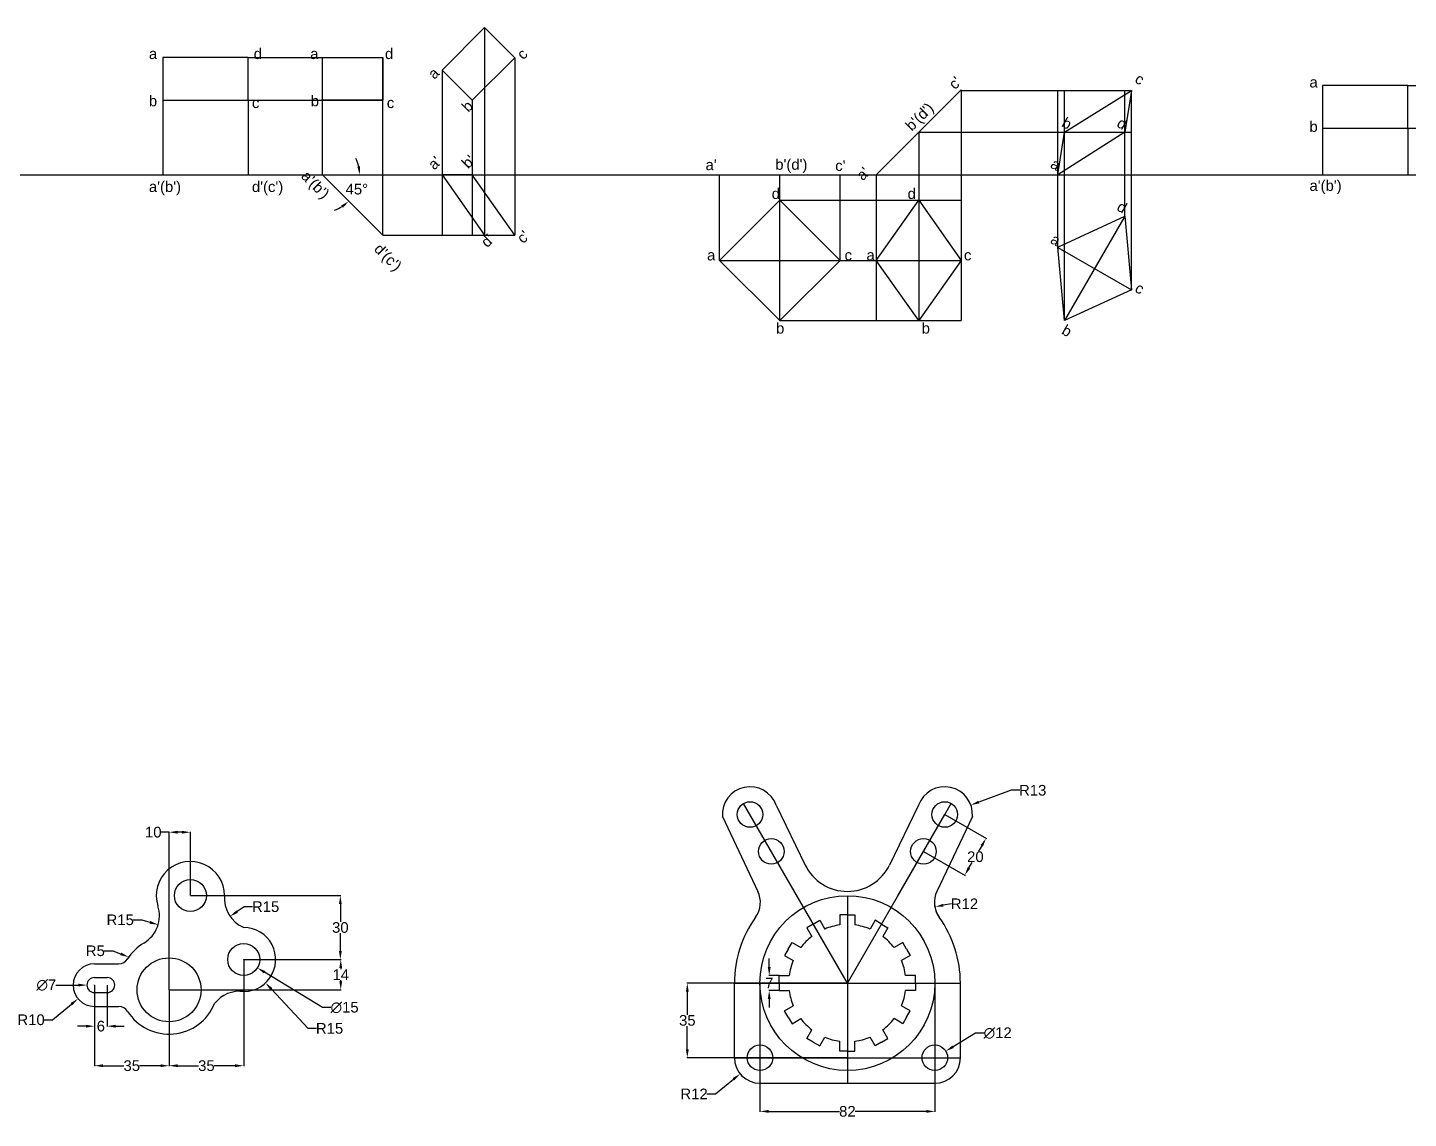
# Model space of a CAD drawing. Header units: inches. Extents: x -1930 to 5336, y -1833 to 832.
# Drawn here: x 2285 to 2932, y -232 to 279 of the extents above; entities that cross this region are included whole.
import ezdxf

# ---------------------------------------------------------------- set-up
doc = ezdxf.new("R2010")
doc.units = ezdxf.units.IN
doc.header["$MEASUREMENT"] = 0
doc.styles.get("Standard").update_dxf_attribs({"font": 'arial.ttf'})
doc.dimstyles.get("Standard").update_dxf_attribs({"dimtxt": 5, "dimasz": 4, "dimexe": 0.18, "dimexo": 0.0625, "dimgap": 0.09, "dimtad": 0, "dimtih": 1, "dimtoh": 1, "dimdec": 0, "dimzin": 0, "dimdsep": 46, "dimtxsty": 'Standard', "dimcen": 0.09, "dimadec": 0, "dimazin": 0, "dimtfac": 1, "dimtdec": 0, "dimtofl": 0, "dimtmove": 0, "dimatfit": 3, "dimfxl": 1, "dimtolj": 1, "dimtzin": 0, "dimarcsym": 0})

# ---------------------------------------------------------------- blocks, each defined once
blk = doc.blocks.new('*D184')
at = {"color": 0, "lineweight": -2, "transparency": 16777216}
blk.add_line((2149.1, 206.19), (2153.1, 206.19), dxfattribs=at)
for start, end in [(11.02822, 18.97178), (348.97178, 0)]:
    blk.add_arc((2128.67, 210.17), 20.81, start, end, dxfattribs=at)
at = {"color": 0, "transparency": 16777216}
for points in [[(2147.75, 216.66), (2148.96, 217.21), (2146.7, 220.58)], [(2149.76, 214.21), (2148.44, 214.09), (2149.48, 210.17)]]:
    blk.add_solid(points, dxfattribs=at)
at = {"layer": 'Defpoints', "color": 0, "transparency": 16777216}
for p in [(2158.67, 227.49), (2148.23, 217.29), (2012.29, 210.17), (2128.67, 210.17), (2484.9, 210.17)]:
    blk.add_point(p, dxfattribs=at)
at = {"color": 0, "transparency": 16777216, "insert": (2158.09, 206.19), "char_height": 5, "attachment_point": 5}
blk.add_mtext('\\A1;30°', dxfattribs=at)
blk = doc.blocks.new('*D186')
at = {"color": 0, "lineweight": -2, "transparency": 16777216}
for start, end in [(13.14049, 26.28099), (288.71901, 301.85951)]:
    blk.add_arc((2422.81, 210.17), 17.48, start, end, dxfattribs=at)
at = {"color": 0, "transparency": 16777216}
for points in [[(2440.49, 214.22), (2439.17, 214.07), (2440.29, 210.17)], [(2431.62, 195.84), (2432.45, 194.8), (2435.17, 197.81)]]:
    blk.add_solid(points, dxfattribs=at)
at = {"layer": 'Defpoints', "color": 0, "transparency": 16777216}
for p in [(2012.29, 210.17), (2422.81, 210.17), (2484.9, 210.17), (2437.95, 201.43), (2451.1, 181.88)]:
    blk.add_point(p, dxfattribs=at)
at = {"color": 0, "transparency": 16777216, "insert": (2438.96, 203.48), "char_height": 5, "attachment_point": 5}
blk.add_mtext('\\A1;45°', dxfattribs=at)
blk = doc.blocks.new('*D234')
at = {"color": 0, "lineweight": -2, "transparency": 16777216}
for p, q in [((2350.88, -98.16), (2346.88, -98.16)), ((2350.88, -172.04), (2350.88, -97.98)), ((2356.88, -98.16), (2354.88, -98.16)), ((2360.88, -127.81), (2360.88, -97.98))]:
    blk.add_line(p, q, dxfattribs=at)
at = {"color": 0, "transparency": 16777216}
for points in [[(2354.88, -97.49), (2354.88, -98.82), (2350.88, -98.16)], [(2356.88, -97.49), (2356.88, -98.82), (2360.88, -98.16)]]:
    blk.add_solid(points, dxfattribs=at)
at = {"layer": 'Defpoints', "color": 0, "transparency": 16777216}
for p in [(2350.88, -98.16), (2360.88, -127.88), (2350.88, -172.1)]:
    blk.add_point(p, dxfattribs=at)
at = {"color": 0, "transparency": 16777216, "insert": (2343.46, -98.16), "char_height": 5, "attachment_point": 5}
blk.add_mtext('\\A1;10', dxfattribs=at)
blk = doc.blocks.new('*D235')
at = {"color": 0, "lineweight": -2, "transparency": 16777216}
for p, q in [((2315.88, -169.94), (2315.88, -207.87)), ((2350.88, -172.16), (2350.88, -207.87)), ((2319.88, -207.69), (2329.7, -207.69)), ((2346.88, -207.69), (2337.07, -207.69))]:
    blk.add_line(p, q, dxfattribs=at)
at = {"color": 0, "transparency": 16777216}
for points in [[(2319.88, -207.02), (2319.88, -208.35), (2315.88, -207.69)], [(2346.88, -207.02), (2346.88, -208.35), (2350.88, -207.69)]]:
    blk.add_solid(points, dxfattribs=at)
at = {"layer": 'Defpoints', "color": 0, "transparency": 16777216}
for p in [(2315.88, -169.88), (2350.88, -172.1), (2315.88, -207.69)]:
    blk.add_point(p, dxfattribs=at)
at = {"color": 0, "transparency": 16777216, "insert": (2333.38, -207.69), "char_height": 5, "attachment_point": 5}
blk.add_mtext('\\A1;35', dxfattribs=at)
blk = doc.blocks.new('*D236')
at = {"color": 0, "lineweight": -2, "transparency": 16777216}
for p, q in [((2385.88, -157.94), (2385.88, -207.87)), ((2350.88, -172.16), (2350.88, -207.87)), ((2354.88, -207.69), (2364.7, -207.69)), ((2381.88, -207.69), (2372.07, -207.69))]:
    blk.add_line(p, q, dxfattribs=at)
at = {"color": 0, "transparency": 16777216}
for points in [[(2354.88, -207.02), (2354.88, -208.35), (2350.88, -207.69)], [(2381.88, -207.02), (2381.88, -208.35), (2385.88, -207.69)]]:
    blk.add_solid(points, dxfattribs=at)
at = {"layer": 'Defpoints', "color": 0, "transparency": 16777216}
for p in [(2385.88, -157.88), (2350.88, -172.1), (2350.88, -207.69)]:
    blk.add_point(p, dxfattribs=at)
at = {"color": 0, "transparency": 16777216, "insert": (2368.38, -207.69), "char_height": 5, "attachment_point": 5}
blk.add_mtext('\\A1;35', dxfattribs=at)
blk = doc.blocks.new('*D237')
at = {"color": 0, "lineweight": -2, "transparency": 16777216}
for p, q in [((2385.95, -157.88), (2431.58, -157.88)), ((2431.4, -161.88), (2431.4, -162.39)), ((2431.4, -168.1), (2431.4, -167.59)), ((2350.95, -172.1), (2431.58, -172.1))]:
    blk.add_line(p, q, dxfattribs=at)
at = {"color": 0, "transparency": 16777216}
for points in [[(2430.74, -161.88), (2432.07, -161.88), (2431.4, -157.88)], [(2430.74, -168.1), (2432.07, -168.1), (2431.4, -172.1)]]:
    blk.add_solid(points, dxfattribs=at)
at = {"layer": 'Defpoints', "color": 0, "transparency": 16777216}
for p in [(2385.88, -157.88), (2350.88, -172.1), (2431.4, -172.1)]:
    blk.add_point(p, dxfattribs=at)
at = {"color": 0, "transparency": 16777216, "insert": (2431.4, -164.99), "char_height": 5, "attachment_point": 5}
blk.add_mtext('\\A1;14', dxfattribs=at)
blk = doc.blocks.new('*D238')
at = {"color": 0, "lineweight": -2, "transparency": 16777216}
for p, q in [((2360.95, -127.88), (2431.39, -127.88)), ((2431.21, -131.88), (2431.21, -140.23)), ((2431.21, -153.88), (2431.21, -145.52)), ((2385.95, -157.88), (2431.39, -157.88))]:
    blk.add_line(p, q, dxfattribs=at)
at = {"color": 0, "transparency": 16777216}
for points in [[(2430.55, -131.88), (2431.88, -131.88), (2431.21, -127.88)], [(2430.55, -153.88), (2431.88, -153.88), (2431.21, -157.88)]]:
    blk.add_solid(points, dxfattribs=at)
at = {"layer": 'Defpoints', "color": 0, "transparency": 16777216}
for p in [(2360.88, -127.88), (2431.21, -127.88), (2385.88, -157.88)]:
    blk.add_point(p, dxfattribs=at)
at = {"color": 0, "transparency": 16777216, "insert": (2431.21, -142.88), "char_height": 5, "attachment_point": 5}
blk.add_mtext('\\A1;30', dxfattribs=at)
blk = doc.blocks.new('*D239')
at = {"color": 0, "lineweight": -2, "transparency": 16777216}
for p, q in [((2315.88, -169.94), (2315.88, -189.33)), ((2321.88, -169.94), (2321.88, -189.33)), ((2311.88, -189.15), (2307.88, -189.15)), ((2325.88, -189.15), (2329.88, -189.15))]:
    blk.add_line(p, q, dxfattribs=at)
at = {"color": 0, "transparency": 16777216}
for points in [[(2311.88, -188.48), (2311.88, -189.82), (2315.88, -189.15)], [(2325.88, -188.48), (2325.88, -189.82), (2321.88, -189.15)]]:
    blk.add_solid(points, dxfattribs=at)
at = {"layer": 'Defpoints', "color": 0, "transparency": 16777216}
for p in [(2315.88, -169.88), (2321.88, -169.88), (2315.88, -189.15)]:
    blk.add_point(p, dxfattribs=at)
at = {"color": 0, "transparency": 16777216, "insert": (2318.88, -189.15), "char_height": 5, "attachment_point": 5}
blk.add_mtext('\\A1;6', dxfattribs=at)
blk = doc.blocks.new('*D240')
at = {"color": 0, "lineweight": -2, "transparency": 16777216}
for p, q in [((2320.44, -153.8), (2324.44, -153.8)), ((2324.44, -153.8), (2328.17, -155.23))]:
    blk.add_line(p, q, dxfattribs=at)
blk.add_arc((2327.24, -154.88), 5, 328.32383, 341.14085, dxfattribs=at)
at = {"color": 0, "transparency": 16777216}
blk.add_solid([(2328.41, -154.61), (2327.94, -155.86), (2331.91, -156.66)], dxfattribs=at)
at = {"layer": 'Defpoints', "color": 0, "transparency": 16777216}
for p in [(2327.24, -154.88), (2331.91, -156.66)]:
    blk.add_point(p, dxfattribs=at)
at = {"color": 0, "transparency": 16777216, "insert": (2316.3, -153.8), "char_height": 5, "attachment_point": 5}
blk.add_mtext('\\A1;R5', dxfattribs=at)
blk = doc.blocks.new('*D241')
at = {"color": 0, "lineweight": -2, "transparency": 16777216}
for p, q in [((2334.06, -139.28), (2338.06, -139.28)), ((2338.06, -139.28), (2341.89, -140.42))]:
    blk.add_line(p, q, dxfattribs=at)
at = {"color": 0, "transparency": 16777216}
blk.add_solid([(2342.08, -139.78), (2341.7, -141.06), (2345.72, -141.56)], dxfattribs=at)
at = {"layer": 'Defpoints', "color": 0, "transparency": 16777216}
for p in [(2331.35, -137.28), (2345.72, -141.56)]:
    blk.add_point(p, dxfattribs=at)
at = {"color": 0, "transparency": 16777216, "insert": (2327.97, -139.28), "char_height": 5, "attachment_point": 5}
blk.add_mtext('\\A1;R15', dxfattribs=at)
blk = doc.blocks.new('*D242')
at = {"color": 0, "lineweight": -2, "transparency": 16777216}
for p, q in [((2386.08, -133.1), (2382.8, -135.38)), ((2390.08, -133.1), (2386.08, -133.1))]:
    blk.add_line(p, q, dxfattribs=at)
at = {"color": 0, "transparency": 16777216}
blk.add_solid([(2382.42, -134.83), (2383.18, -135.93), (2379.51, -137.66)], dxfattribs=at)
at = {"layer": 'Defpoints', "color": 0, "transparency": 16777216}
for p in [(2391.83, -129.11), (2379.51, -137.66)]:
    blk.add_point(p, dxfattribs=at)
at = {"color": 0, "transparency": 16777216, "insert": (2396.17, -133.1), "char_height": 5, "attachment_point": 5}
blk.add_mtext('\\A1;R15', dxfattribs=at)
blk = doc.blocks.new('*D243')
at = {"color": 0, "lineweight": -2, "transparency": 16777216}
for p, q in [((2385.79, -157.88), (2385.97, -157.88)), ((2385.88, -157.97), (2385.88, -157.79)), ((2422.8, -180.4), (2395.7, -163.87)), ((2426.8, -180.4), (2422.8, -180.4))]:
    blk.add_line(p, q, dxfattribs=at)
at = {"color": 0, "transparency": 16777216}
blk.add_solid([(2396.05, -163.3), (2395.35, -164.43), (2392.29, -161.78)], dxfattribs=at)
at = {"layer": 'Defpoints', "color": 0, "transparency": 16777216}
for p in [(2379.48, -153.97), (2392.29, -161.78)]:
    blk.add_point(p, dxfattribs=at)
at = {"color": 0, "transparency": 16777216, "insert": (2433.21, -180.4), "char_height": 5, "attachment_point": 5}
blk.add_mtext('\\A1;∅15', dxfattribs=at)
blk = doc.blocks.new('*D244')
at = {"color": 0, "lineweight": -2, "transparency": 16777216}
for p, q in [((2385.79, -157.88), (2385.97, -157.88)), ((2385.88, -157.97), (2385.88, -157.79)), ((2416.08, -190.19), (2398.86, -171.76)), ((2420.08, -190.19), (2416.08, -190.19))]:
    blk.add_line(p, q, dxfattribs=at)
at = {"color": 0, "transparency": 16777216}
blk.add_solid([(2399.34, -171.3), (2398.37, -172.21), (2396.13, -168.84)], dxfattribs=at)
at = {"layer": 'Defpoints', "color": 0, "transparency": 16777216}
for p in [(2385.88, -157.88), (2396.13, -168.84)]:
    blk.add_point(p, dxfattribs=at)
at = {"color": 0, "transparency": 16777216, "insert": (2426.16, -190.19), "char_height": 5, "attachment_point": 5}
blk.add_mtext('\\A1;R15', dxfattribs=at)
blk = doc.blocks.new('*D245')
at = {"color": 0, "lineweight": -2, "transparency": 16777216}
for p, q in [((2297.76, -169.84), (2308.38, -169.86)), ((2315.79, -169.88), (2315.97, -169.88)), ((2315.88, -169.97), (2315.88, -169.79))]:
    blk.add_line(p, q, dxfattribs=at)
at = {"color": 0, "transparency": 16777216}
blk.add_solid([(2308.39, -169.2), (2308.38, -170.53), (2312.38, -169.87)], dxfattribs=at)
at = {"layer": 'Defpoints', "color": 0, "transparency": 16777216}
for p in [(2312.38, -169.87), (2319.38, -169.88)]:
    blk.add_point(p, dxfattribs=at)
at = {"color": 0, "transparency": 16777216, "insert": (2293.31, -169.84), "char_height": 5, "attachment_point": 5}
blk.add_mtext('\\A1;∅7', dxfattribs=at)
blk = doc.blocks.new('*D246')
at = {"color": 0, "lineweight": -2, "transparency": 16777216}
for p, q in [((2315.79, -169.88), (2315.97, -169.88)), ((2315.88, -169.97), (2315.88, -169.79)), ((2296.22, -186.16), (2305.1, -178.8)), ((2292.22, -186.16), (2296.22, -186.16))]:
    blk.add_line(p, q, dxfattribs=at)
at = {"color": 0, "transparency": 16777216}
blk.add_solid([(2304.68, -178.29), (2305.53, -179.32), (2308.18, -176.25)], dxfattribs=at)
at = {"layer": 'Defpoints', "color": 0, "transparency": 16777216}
for p in [(2315.88, -169.88), (2308.18, -176.25)]:
    blk.add_point(p, dxfattribs=at)
at = {"color": 0, "transparency": 16777216, "insert": (2286.16, -186.16), "char_height": 5, "attachment_point": 5}
blk.add_mtext('\\A1;R10', dxfattribs=at)
blk = doc.blocks.new('*U247')
for p, q in [((-2.36, 0), (-2.36, 3.5)), ((-2.36, 3.5), (2.36, 3.5)), ((-2.36, 0), (-2.36, -3.5)), ((-2.36, -3.5), (2.36, -3.5))]:
    blk.add_line(p, q)
blk = doc.blocks.new('*U248')
at = {"color": 0, "linetype": 'ByBlock', "lineweight": -2, "transparency": 16777216}
for p, rotation in [((2837.31, -143.28), 299.9999999999998), ((2852.13, -139.31), 269.9999999999999), ((2866.95, -143.28), 239.9999999999999), ((2826.46, -154.13), 329.9999999999999), ((2877.8, -154.13), 209.9999999999999), ((2881.77, -168.94), 180), ((2826.46, -183.76), 30), ((2877.8, -183.76), 150), ((2837.31, -194.61), 60.00000000000001), ((2866.95, -194.61), 120), ((2852.13, -198.58), 90.00000000000001)]:
    blk.add_blockref('*U247', p, dxfattribs=dict(at, rotation=rotation))
blk.add_blockref('*U247', (2822.49, -168.94), dxfattribs=at)
blk = doc.blocks.new('*D249')
at = {"color": 0, "lineweight": -2, "transparency": 16777216}
for p, q in [((2714.75, -89.87), (2734.22, -101.11)), ((2704.75, -107.19), (2724.22, -118.43)), ((2732.06, -104.48), (2730.59, -107.03)), ((2726.06, -114.87), (2727.53, -112.32))]:
    blk.add_line(p, q, dxfattribs=at)
at = {"color": 0, "transparency": 16777216}
for points in [[(2731.48, -104.15), (2732.64, -104.81), (2734.06, -101.02)], [(2725.48, -114.54), (2726.64, -115.21), (2724.06, -118.34)]]:
    blk.add_solid(points, dxfattribs=at)
at = {"layer": 'Defpoints', "color": 0, "transparency": 16777216}
for p in [(2714.7, -89.84), (2734.06, -101.02), (2704.7, -107.16)]:
    blk.add_point(p, dxfattribs=at)
at = {"color": 0, "transparency": 16777216, "insert": (2729.06, -109.68), "char_height": 5, "attachment_point": 5}
blk.add_mtext('\\A1;20', dxfattribs=at)
blk = doc.blocks.new('*D250')
at = {"color": 0, "lineweight": -2, "transparency": 16777216}
for p, q in [((2745.87, -78.5), (2730.67, -84.03)), ((2749.87, -78.5), (2745.87, -78.5)), ((2714.61, -89.84), (2714.79, -89.84)), ((2714.7, -89.93), (2714.7, -89.75))]:
    blk.add_line(p, q, dxfattribs=at)
at = {"color": 0, "transparency": 16777216}
blk.add_solid([(2730.45, -83.4), (2730.9, -84.65), (2726.91, -85.39)], dxfattribs=at)
at = {"layer": 'Defpoints', "color": 0, "transparency": 16777216}
for p in [(2714.7, -89.84), (2726.91, -85.39)]:
    blk.add_point(p, dxfattribs=at)
at = {"color": 0, "transparency": 16777216, "insert": (2755.93, -78.5), "char_height": 5, "attachment_point": 5}
blk.add_mtext('\\A1;R13', dxfattribs=at)
blk = doc.blocks.new('*D251')
at = {"color": 0, "lineweight": -2, "transparency": 16777216}
blk.add_line((2717.9, -131.75), (2713.96, -132.45), dxfattribs=at)
at = {"color": 0, "transparency": 16777216}
blk.add_solid([(2713.84, -131.8), (2714.08, -133.11), (2710.02, -133.15)], dxfattribs=at)
at = {"layer": 'Defpoints', "color": 0, "transparency": 16777216}
for p in [(2710.02, -133.15), (2721.84, -131.05)]:
    blk.add_point(p, dxfattribs=at)
at = {"color": 0, "transparency": 16777216, "insert": (2723.94, -131.75), "char_height": 5, "attachment_point": 5}
blk.add_mtext('\\A1;R12', dxfattribs=at)
blk = doc.blocks.new('*D252')
at = {"color": 0, "lineweight": -2, "transparency": 16777216}
for p, q in [((2632.36, -161.44), (2632.36, -157.44)), ((2636.96, -165.44), (2632.18, -165.44)), ((2636.96, -172.44), (2632.18, -172.44)), ((2632.36, -176.44), (2632.36, -180.44))]:
    blk.add_line(p, q, dxfattribs=at)
at = {"color": 0, "transparency": 16777216}
for points in [[(2631.69, -161.44), (2633.03, -161.44), (2632.36, -165.44)], [(2631.69, -176.44), (2633.03, -176.44), (2632.36, -172.44)]]:
    blk.add_solid(points, dxfattribs=at)
at = {"layer": 'Defpoints', "color": 0, "transparency": 16777216}
for p in [(2637.03, -165.44), (2632.36, -172.44), (2637.03, -172.44)]:
    blk.add_point(p, dxfattribs=at)
at = {"color": 0, "transparency": 16777216, "insert": (2632.36, -168.94), "char_height": 5, "attachment_point": 5}
blk.add_mtext('\\A1;7', dxfattribs=at)
blk = doc.blocks.new('*D253')
at = {"color": 0, "lineweight": -2, "transparency": 16777216}
for p, q in [((2668.96, -168.94), (2593.77, -168.94)), ((2593.95, -172.94), (2593.95, -183.8)), ((2593.95, -199.94), (2593.95, -189.09)), ((2668.96, -203.94), (2593.77, -203.94))]:
    blk.add_line(p, q, dxfattribs=at)
at = {"color": 0, "transparency": 16777216}
for points in [[(2593.28, -172.94), (2594.62, -172.94), (2593.95, -168.94)], [(2593.28, -199.94), (2594.62, -199.94), (2593.95, -203.94)]]:
    blk.add_solid(points, dxfattribs=at)
at = {"layer": 'Defpoints', "color": 0, "transparency": 16777216}
for p in [(2669.03, -168.94), (2593.95, -203.94), (2669.03, -203.94)]:
    blk.add_point(p, dxfattribs=at)
at = {"color": 0, "transparency": 16777216, "insert": (2593.95, -186.44), "char_height": 5, "attachment_point": 5}
blk.add_mtext('\\A1;35', dxfattribs=at)
blk = doc.blocks.new('*D254')
at = {"color": 0, "lineweight": -2, "transparency": 16777216}
for p, q in [((2627.94, -203.94), (2628.12, -203.94)), ((2628.03, -204.03), (2628.03, -203.85)), ((2607.15, -220.92), (2615.61, -214.04)), ((2603.15, -220.92), (2607.15, -220.92))]:
    blk.add_line(p, q, dxfattribs=at)
at = {"color": 0, "transparency": 16777216}
blk.add_solid([(2615.19, -213.52), (2616.03, -214.56), (2618.72, -211.51)], dxfattribs=at)
at = {"layer": 'Defpoints', "color": 0, "transparency": 16777216}
for p in [(2628.03, -203.94), (2618.72, -211.51)]:
    blk.add_point(p, dxfattribs=at)
at = {"color": 0, "transparency": 16777216, "insert": (2597.11, -220.92), "char_height": 5, "attachment_point": 5}
blk.add_mtext('\\A1;R12', dxfattribs=at)
blk = doc.blocks.new('*D255')
at = {"color": 0, "lineweight": -2, "transparency": 16777216}
for p, q in [((2729.17, -192.4), (2718.59, -198.78)), ((2733.17, -192.4), (2729.17, -192.4)), ((2709.94, -203.94), (2710.12, -203.94)), ((2710.03, -204.03), (2710.03, -203.85))]:
    blk.add_line(p, q, dxfattribs=at)
at = {"color": 0, "transparency": 16777216}
blk.add_solid([(2718.25, -198.21), (2718.93, -199.35), (2715.17, -200.85)], dxfattribs=at)
at = {"layer": 'Defpoints', "color": 0, "transparency": 16777216}
for p in [(2704.89, -207.04), (2715.17, -200.85)]:
    blk.add_point(p, dxfattribs=at)
at = {"color": 0, "transparency": 16777216, "insert": (2739.53, -192.4), "char_height": 5, "attachment_point": 5}
blk.add_mtext('\\A1;∅12', dxfattribs=at)
blk = doc.blocks.new('*D256')
at = {"color": 0, "lineweight": -2, "transparency": 16777216}
for p, q in [((2628.03, -216.01), (2628.03, -229.3)), ((2710.03, -216.01), (2710.03, -229.3)), ((2632.03, -229.12), (2665.38, -229.12)), ((2706.03, -229.12), (2672.68, -229.12))]:
    blk.add_line(p, q, dxfattribs=at)
at = {"color": 0, "transparency": 16777216}
for points in [[(2632.03, -228.45), (2632.03, -229.79), (2628.03, -229.12)], [(2706.03, -228.45), (2706.03, -229.79), (2710.03, -229.12)]]:
    blk.add_solid(points, dxfattribs=at)
at = {"layer": 'Defpoints', "color": 0, "transparency": 16777216}
for p in [(2628.03, -215.94), (2710.03, -215.94), (2710.03, -229.12)]:
    blk.add_point(p, dxfattribs=at)
at = {"color": 0, "transparency": 16777216, "insert": (2669.03, -229.12), "char_height": 5, "attachment_point": 5}
blk.add_mtext('\\A1;82', dxfattribs=at)

msp = doc.modelspace()

# ---------------------------------------------------------------- linework, layer by layer
for p, q in [((2478.96, 259.36), (2498.89, 279.28)), ((2498.89, 279.28), (2513.03, 265.14)), ((2498.89, 279.28), (2498.89, 181.88)), ((2388.02, 265.22), (2451.1, 265.22)), ((2422.92, 210.17), (2422.92, 265.22)), ((2422.92, 265.22), (2451.1, 265.22)), ((2422.92, 245.22), (2422.92, 265.22)), ((2451.1, 181.88), (2451.1, 265.22)), ((2451.1, 265.22), (2451.1, 245.22)), ((2493.11, 245.22), (2478.96, 259.36)), ((2478.96, 259.36), (2478.96, 181.88)), ((2513.03, 265.14), (2493.11, 245.22)), ((2513.03, 265.14), (2513.03, 181.88)), ((2722.46, 250.17), (2722.46, 141.82)), ((2722.46, 249.84), (2802.22, 249.84)), ((2767.7, 176.31), (2767.7, 249.84)), ((2770.88, 141.82), (2770.88, 249.84)), ((2799.16, 190.81), (2799.16, 249.84)), ((2802.22, 156.26), (2802.22, 249.84)), ((2891.83, 252.17), (2891.83, 232.17)), ((2931.83, 252.17), (2891.83, 252.17)), ((2931.83, 232.17), (2931.83, 252.17)), ((2931.83, 252.17), (2988.13, 252.17)), ((2348.02, 245.22), (2348.02, 210.17)), ((2388.02, 245.22), (2388.02, 210.17)), ((2388.02, 245.22), (2451.1, 245.22)), ((2451.1, 245.22), (2422.92, 245.22)), ((2493.11, 245.22), (2493.11, 181.88)), ((2702.46, 230.17), (2702.46, 141.82)), ((2702.46, 230.17), (2802.22, 230.17)), ((2891.83, 232.17), (2931.83, 232.17)), ((2891.83, 232.17), (2891.83, 210.17)), ((2931.83, 232.17), (2931.83, 210.17)), ((2931.83, 232.17), (2988.13, 232.17)), ((2012.29, 210.17), (2484.9, 210.17)), ((2493.11, 210.17), (2478.96, 210.17)), ((2484.9, 210.17), (2867.86, 210.17)), ((2609.02, 170.1), (2609.02, 210.17)), ((2637.31, 141.82), (2637.31, 210.17)), ((2665.59, 170.1), (2665.59, 210.17)), ((2682.46, 210.17), (2682.46, 141.82)), ((2867.86, 210.17), (3164.72, 210.17)), ((2891.83, 210.17), (2931.83, 210.17)), ((2637.31, 198.39), (2722.46, 198.39)), ((2682.46, 170.1), (2702.46, 198.39)), ((2702.46, 198.39), (2722.46, 170.1)), ((2702.46, 198.39), (2702.46, 141.82)), ((2767.7, 176.31), (2799.16, 190.81)), ((2799.16, 190.81), (2770.88, 141.82)), ((2799.16, 190.81), (2802.34, 156.31)), ((2451.1, 181.88), (2513.03, 181.88)), ((2770.88, 141.82), (2767.7, 176.31)), ((2767.71, 176.18), (2802.29, 156.22)), ((2609.02, 170.1), (2665.59, 170.1)), ((2665.59, 170.1), (2722.46, 170.1)), ((2702.46, 141.82), (2682.46, 170.1)), ((2682.53, 169.99), (2722.46, 169.99)), ((2722.46, 170.1), (2702.46, 141.82)), ((2802.34, 156.31), (2770.88, 141.82)), ((2637.31, 141.82), (2722.46, 141.82)), ((2669.03, -168.94), (2620.36, -84.64)), ((2635.61, -85.51), (2649.24, -113.56)), ((2669.03, -168.94), (2717.7, -84.64)), ((2702.44, -85.51), (2688.82, -113.56)), ((2692.7, -127.94), (2714.7, -89.84)), ((2610.39, -90.84), (2627.06, -125.9)), ((2727.66, -90.84), (2711, -125.9)), ((2692.7, -127.94), (2704.7, -107.16)), ((2669.03, -127.94), (2669.03, -215.94)), ((2315.88, -159.88), (2327.24, -159.88)), ((2331.24, -157.88), (2331.26, -157.88)), ((2315.88, -166.38), (2321.88, -166.38)), ((2315.88, -173.38), (2321.88, -173.38)), ((2616.03, -168.94), (2722.03, -168.94)), ((2616.03, -203.94), (2616.03, -168.94)), ((2628.03, -168.94), (2628.03, -215.94)), ((2710.03, -168.94), (2710.03, -215.94)), ((2722.03, -203.94), (2722.03, -168.94)), ((2315.88, -179.88), (2327.24, -179.88)), ((2616.03, -203.94), (2722.03, -203.94)), ((2628.03, -215.94), (2710.03, -215.94))]:
    msp.add_line(p, q)
at = {"lineweight": 30}
for p, q in [((2348.02, 265.22), (2348.02, 245.22)), ((2388.02, 265.22), (2348.02, 265.22)), ((2388.02, 245.22), (2388.02, 265.22)), ((2682.46, 210.17), (2722.46, 250.17)), ((2770.88, 230.17), (2802.22, 249.84)), ((2802.22, 249.84), (2799.16, 230.17)), ((2348.02, 245.22), (2388.02, 245.22)), ((2767.7, 210.17), (2770.88, 230.17)), ((2799.16, 230.17), (2767.7, 210.17)), ((2348.02, 210.17), (2388.02, 210.17)), ((2422.81, 210.17), (2451.1, 181.88)), ((2493.11, 210.17), (2478.96, 210.17)), ((2478.96, 210.17), (2498.89, 181.88)), ((2513.03, 181.88), (2493.11, 210.17)), ((2609.02, 210.17), (2665.59, 210.17)), ((2498.89, 181.88), (2513.03, 181.88))]:
    msp.add_line(p, q, dxfattribs=at)
msp.add_lwpolyline([(2609.02, 170.1), (2637.31, 141.82), (2665.59, 170.1), (2637.31, 198.39)], close=True, dxfattribs=at)
for centre, radius in [((2623.36, -89.84), 6), ((2714.7, -89.84), 6), ((2633.36, -107.16), 6), ((2704.7, -107.16), 6), ((2360.88, -127.88), 7.5), ((2669.03, -168.94), 41), ((2385.88, -157.88), 7.5), ((2350.88, -172.1), 15), ((2628.03, -203.94), 6), ((2710.03, -203.94), 6)]:
    msp.add_circle(centre, radius)
for centre, radius, start, end in [((2623.36, -89.84), 13, 19.46677, 184.40889), ((2714.7, -89.84), 13, 355.59111, 160.53323), ((2360.88, -127.88), 16, 360, 197.66621), ((2669.03, -103.94), 22, 205.90872, 334.09128), ((2391.83, -129.11), 15, 175.29522, 246.63229), ((2616.22, -131.05), 12, 324.338, 25.41736), ((2721.84, -131.05), 12, 154.58264, 215.662), ((2721.84, -131.05), 12, 169.80617, 215.662), ((2331.35, -137.28), 15, 300.94129, 17.66621), ((2669.03, -168.94), 53, 144.338, 180), ((2669.03, -168.94), 27.5, 97.31202, 112.68798), ((2669.03, -168.94), 27.5, 67.31202, 82.68798), ((2669.03, -168.94), 53, 0, 35.662), ((2385.88, -157.88), 15, 262.7796, 90), ((2669.03, -168.94), 27.5, 127.31202, 142.68798), ((2669.03, -168.94), 27.5, 37.31202, 52.68798), ((2350.88, -169.88), 23, 120.94129, 147.60763), ((2315.88, -169.88), 10, 90, 270), ((2327.24, -154.88), 5, 270, 327.60763), ((2350.88, -169.88), 23, 147.60763, 148.55102), ((2669.03, -168.94), 27.5, 157.31202, 172.68798), ((2669.03, -168.94), 27.5, 7.31202, 22.68798), ((2315.88, -169.88), 3.5, 90, 270), ((2321.88, -169.88), 3.5, 270, 90), ((2384, -187.76), 15, 82.7796, 141.76419), ((2669.03, -168.94), 27.5, 187.31202, 202.68798), ((2669.03, -168.94), 27.5, 337.31202, 352.68798), ((2327.24, -184.88), 5, 32.39237, 90), ((2350.88, -169.88), 23, 212.39237, 338.04941), ((2669.03, -168.94), 27.5, 217.31202, 232.68798), ((2669.03, -168.94), 27.5, 307.31202, 322.68798), ((2669.03, -168.94), 27.5, 247.31202, 262.68798), ((2669.03, -168.94), 27.5, 277.31202, 292.68798), ((2628.03, -203.94), 12, 180, 270), ((2710.03, -203.94), 12, 270, 0)]:
    msp.add_arc(centre, radius, start, end)

# ---------------------------------------------------------------- block references
msp.add_blockref('*U248', (-183.1, 0))

# ---------------------------------------------------------------- texts
at = {"char_height": 5, "attachment_point": 1}
for s, width, insert in [('a', 9.7801, (2341.41, 269.53)), ('d', 9.7801, (2390.59, 269.53)), ('a', 9.7801, (2417.06, 269.53)), ('d', 9.7801, (2452.15, 269.53)), ('a', 9.7801, (2885.75, 256.2)), ('b', 9.7801, (2341.41, 247.4)), ('b', 9.7801, (2417.35, 247.4)), ('c', 9.7801, (2389.73, 246.54)), ('c', 9.7801, (2453.01, 246.54)), ('b', 9.7801, (2885.75, 235.37)), ("a'", 10.803, (2602.49, 217.42)), ("b'(d')", 10.803, (2635.19, 217.6)), ("c'", 10.803, (2663.32, 217.05)), ("a'(b')", 9.7801, (2341.41, 207.16)), ("d'(c')", 9.7801, (2389.73, 207.16)), ("a'(b')", 9.7801, (2885.75, 207.68)), ('d', 10.803, (2633.55, 203.91)), ('d', 10.803, (2697.26, 203.91)), ('a', 10.803, (2603.22, 175.08)), ('c', 10.803, (2667.7, 175.08)), ('a', 10.803, (2677.96, 175.08)), ('c', 10.803, (2723.71, 175.08)), ('b', 10.803, (2635.55, 140.77)), ('b', 10.803, (2703.86, 140.77))]:
    msp.add_mtext_dynamic_manual_height_columns(s, width=width, gutter_width=25, heights=[0], dxfattribs=dict(at, insert=insert))
for s, width, insert, rotation in [('c', 9.7801, (2513.45, 267.43), 45), ('a', 9.7801, (2471.77, 258.26), 45), ("c'", 10.803, (2715.98, 253.43), 45), ('c', 10.803, (2805.91, 258.17), 330), ('b', 9.7801, (2487.62, 242.82), 45), ("b'(d')", 10.803, (2695.7, 233.93), 45), ('b', 10.803, (2771.57, 237.5), 330), ('d', 10.803, (2797.43, 237.4), 330), ("a'", 9.7801, (2471.77, 215.73), 45), ("b'", 9.7801, (2487.62, 216.37), 45), ("a'", 10.803, (2672.71, 210.68), 45), ('a', 10.803, (2766.29, 218.25), 330), ("a'(b')", 9.7801, (2416.01, 212.72), 315), ('d', 10.803, (2797.43, 198.19), 330), ("d'", 9.7801, (2496.59, 179.32), 45), ("c'", 9.7801, (2513.45, 181.2), 45), ('a', 10.803, (2766.29, 182.87), 330), ("d'(c')", 9.7801, (2450.18, 178.55), 315), ('c', 10.803, (2805.91, 160), 330), ('b', 10.803, (2771.57, 140.2), 330)]:
    msp.add_mtext_dynamic_manual_height_columns(s, width=width, gutter_width=25, heights=[0], dxfattribs=dict(at, insert=insert, rotation=rotation))

# ---------------------------------------------------------------- dimensions: what is measured, and where the dimension line sits
for base, line1, line2, picture, middle in [((2148.23, 217.29), ((2128.67, 210.17), (2158.67, 227.49)), ((2012.29, 210.17), (2484.9, 210.17)), '*D184', (2158.09, 206.19)), ((2437.95, 201.43), ((2012.29, 210.17), (2484.9, 210.17)), ((2422.81, 210.17), (2451.1, 181.88)), '*D186', (2438.96, 203.48))]:
    dim = msp.add_angular_dim_2l(base=base, line1=line1, line2=line2, dimstyle='Standard')
    dim.commit()
    dim.dimension.update_dxf_attribs({"geometry": picture, "text_midpoint": middle})
for center, mpoint, picture, middle in [((2714.7, -89.84), (2726.91, -85.39), '*D250', (2755.93, -78.5)), ((2391.83, -129.11), (2379.51, -137.66), '*D242', (2396.17, -133.1)), ((2721.84, -131.05), (2710.02, -133.15), '*D251', (2717.9, -131.75)), ((2331.35, -137.28), (2345.72, -141.56), '*D241', (2327.97, -139.28)), ((2327.24, -154.88), (2331.91, -156.66), '*D240', (2316.3, -153.8)), ((2385.88, -157.88), (2396.13, -168.84), '*D244', (2426.16, -190.19)), ((2315.88, -169.88), (2308.18, -176.25), '*D246', (2286.16, -186.16)), ((2628.03, -203.94), (2618.72, -211.51), '*D254', (2597.11, -220.92))]:
    dim = msp.add_radius_dim(center=center, mpoint=mpoint, dimstyle='Standard')
    dim.commit()
    dim.dimension.update_dxf_attribs({"geometry": picture, "text_midpoint": middle, "dimtype": 164})
dim = msp.add_aligned_dim(p1=(2704.7, -107.16), p2=(2714.7, -89.84), distance=-22.36, dimstyle='Standard')
dim.commit()
dim.dimension.update_dxf_attribs({"geometry": '*D249', "text_midpoint": (2729.06, -109.68)})
for base, p1, p2, picture, middle in [((2350.88, -98.16), (2360.88, -127.88), (2350.88, -172.1), '*D234', (2343.46, -98.16)), ((2350.88, -207.69), (2385.88, -157.88), (2350.88, -172.1), '*D236', (2368.38, -207.69)), ((2315.88, -189.15), (2321.88, -169.88), (2315.88, -169.88), '*D239', (2318.88, -189.15)), ((2315.88, -207.69), (2350.88, -172.1), (2315.88, -169.88), '*D235', (2333.38, -207.69)), ((2710.03, -229.12), (2628.03, -215.94), (2710.03, -215.94), '*D256', (2669.03, -229.12))]:
    dim = msp.add_linear_dim(base=base, p1=p1, p2=p2, dimstyle='Standard')
    dim.commit()
    dim.dimension.update_dxf_attribs({"geometry": picture, "text_midpoint": middle})
for base, p1, p2, picture, middle in [((2431.21, -127.88), (2385.88, -157.88), (2360.88, -127.88), '*D238', (2431.21, -142.88)), ((2431.4, -172.1), (2385.88, -157.88), (2350.88, -172.1), '*D237', (2431.4, -164.99)), ((2632.36, -172.44), (2637.03, -165.44), (2637.03, -172.44), '*D252', (2632.36, -168.94)), ((2593.95, -203.94), (2669.03, -168.94), (2669.03, -203.94), '*D253', (2593.95, -186.44))]:
    dim = msp.add_linear_dim(base=base, p1=p1, p2=p2, angle=90, dimstyle='Standard')
    dim.commit()
    dim.dimension.update_dxf_attribs({"geometry": picture, "text_midpoint": middle})
for p1, p2, picture, middle in [((2379.48, -153.97), (2392.29, -161.78), '*D243', (2433.21, -180.4)), ((2319.38, -169.88), (2312.38, -169.87), '*D245', (2297.76, -169.84)), ((2704.89, -207.04), (2715.17, -200.85), '*D255', (2739.53, -192.4))]:
    dim = msp.add_diameter_dim_2p(p1=p1, p2=p2, dimstyle='Standard')
    dim.commit()
    dim.dimension.update_dxf_attribs({"geometry": picture, "text_midpoint": middle, "dimtype": 163})

doc.saveas('drawing.dxf')
